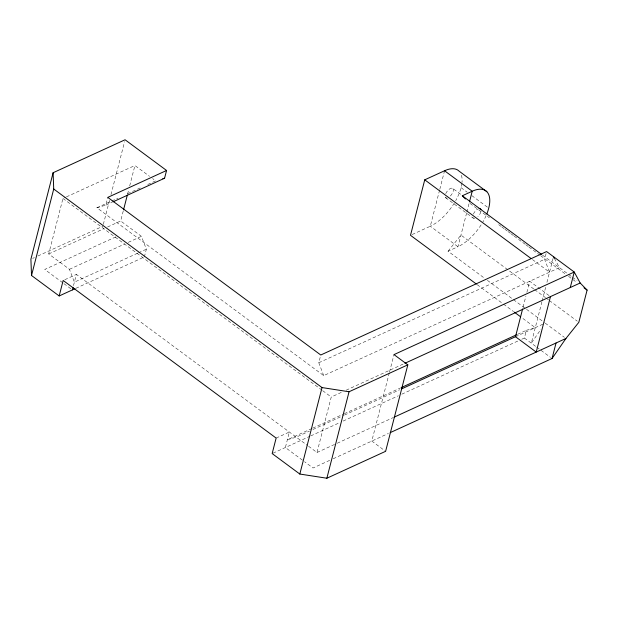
<?xml version="1.0" encoding="UTF-8"?>
<svg xmlns="http://www.w3.org/2000/svg" width="618" height="618" viewBox="0 0 618 618"><rect width="100%" height="100%" fill="white"/><g stroke="black" fill="none" stroke-linecap="round" stroke-linejoin="round"><path stroke-width="0.46" stroke-dasharray="3.09 2.32" d="M137.575 253.218L74.376 282.163L69.455 269.301L48.706 253.944L62.951 198.471L65.585 197.266M73.496 285.609L76.369 274.415L307.787 445.678M554.423 258.37L559.437 267.64L323.716 375.62L96.902 207.772L105.809 205.137L107.795 197.389M103.345 224.38L109.556 200.209M110.985 194.631L124.597 141.63M107.517 227.015L120.68 220.981L123.291 210.808M127.563 194.168L128.753 189.541M129.703 185.84L134.925 165.5L149.525 176.308M144.357 256.949L146.35 249.201L141.422 236.331L120.68 220.981M323.716 375.62L318.788 362.751L320.557 355.868M308.552 446.242L317.003 452.5L331.248 397.019L342.65 391.797M389.301 372.878L371.797 441.074L385.624 451.31M389.541 371.951L393.998 354.608M439.568 190.174L430.306 226.234L411.364 234.917M439.807 189.255L444.551 170.761M466.629 212.978L457.969 246.706L448.065 251.24L484.296 278.054M466.86 212.059L469.224 202.851M523.075 307.146L525.926 296.045M526.876 292.353L529.719 281.252L550.468 296.609M521.77 339.243L524.396 338.038L526.381 330.29L535.288 327.656L521.337 317.335M532.477 259.56L549.533 272.183L544.605 259.313L546.598 251.565M541.932 301.769L531.31 343.152L540.92 329.286M542.171 300.842L545.733 286.976M546.922 282.349L553.512 256.686M448.065 251.24L460.951 235.087L533.844 289.031M66.466 196.864L134.925 165.5M96.902 207.772L110.939 201.344M111.812 200.943L117.953 198.131M127.602 193.712L141.638 187.285M147.772 184.473L155.666 180.85L152.6 178.579M105.809 205.137L111.951 202.325M32.654 258.409L34.407 257.598M37.922 255.991L102.874 226.242M48.706 253.944L104.002 228.621M115.821 236.879L44.728 269.448L63.167 283.09M69.455 269.301L124.751 243.971M128.258 242.364L141.422 236.331M64.813 279.707L76.369 274.415M138.447 252.816L146.35 249.201M75.898 288.305L143.484 257.351M318.788 362.751L544.605 259.313M346.165 390.19L404.048 363.678M276.138 438.077L289.348 432.028L285.369 447.525L303.809 461.175M311.874 428.544L287.355 439.777L296.261 437.15L309.417 431.125M312.747 428.15L343.392 414.106M344.265 413.712L400.302 388.042M517.629 334.299L526.381 330.29M312.924 429.518L343.616 415.458M344.489 415.057L399.73 389.749M515.482 336.733L543.539 323.878M272.986 453.195L309.881 436.293M310.761 435.899L339.653 422.658M343.152 421.059L398.316 395.79M401.816 394.184L518.263 340.842M317.003 452.5L336.3 443.662M337.181 443.26L393.311 417.544M329.695 460.364L313.025 467.996L304.574 461.739M333.202 458.757L388.421 433.457M461.067 187.671L467.216 192.221M471.828 195.628L488.73 208.142M445.732 193.635A5.863 2.773 -53.5 0 1 452.894 188.513L461.345 194.77M542.473 255.095L567.888 273.898M568.653 274.469L571.727 276.74M572.5 277.312L577.104 280.719M470.004 203.422L489.386 217.775M498.695 224.658L501.02 226.381M501.801 226.953L504.126 228.675M504.898 229.247L507.224 230.97M508.004 231.549L510.329 233.264M511.101 233.843L513.427 235.566M514.207 236.138L521.963 241.877M522.735 242.449L525.061 244.172M525.841 244.743L528.166 246.466M528.938 247.038L539.792 255.072M540.572 255.651L565.385 274.013M568.49 276.308L577.019 282.619M445.601 197.652L473.264 218.123M534.624 289.603L545.478 297.637M546.25 298.208L548.583 299.931M549.356 300.51L577.274 321.167M487.378 280.34L544.419 322.55M545.192 323.121L564.396 337.335M477.158 284.643L502.735 303.569M503.508 304.141L513.581 311.596M524.396 338.038L535.914 346.567M536.687 347.138L550.514 357.374M62.951 198.471L321.947 390.136M322.72 390.707L331.248 397.019M63.94 283.662L70.854 288.776M461.461 175.249A34.963 16.547 -53.5 0 1 462.001 182.457M461.916 183.291A34.963 16.547 -53.5 0 1 455.698 200.672M454.338 202.99A34.963 16.547 -53.5 0 1 430.306 226.234L457.969 246.706A34.963 16.547 -53.5 0 0 481.53 224.226M486.08 215.69A34.963 16.547 -53.5 0 1 482.913 221.924M452.894 188.513A5.863 2.773 -53.5 0 1 449.124 197.103M447.069 198.046A5.863 2.773 -53.5 0 1 445.223 196.98M480.874 211.742A5.863 2.773 -53.5 0 1 477.853 216.671M474.732 218.517A5.863 2.773 -53.5 0 1 472.878 217.451M473.388 214.106A5.863 2.773 -53.5 0 1 478.1 208.907"/><path stroke-width="0.93" d="M112.824 201.924L164.573 178.223L166.566 170.475L125.075 139.768L53.102 172.739L30.9 259.212L31.526 275.497L59.181 295.96L75.025 288.706M31.526 275.497L53.727 189.023L53.102 172.739M59.181 295.96L63.16 280.464L276.138 438.077L272.159 453.573L299.823 474.045L326.86 478.232L385.624 451.31L407.826 364.836L393.998 354.608L574.253 272.036L580.178 282.998L587.1 290.081L578.827 322.318L565.933 338.471L552.052 358.51L390.167 432.662M72.391 289.912L73.055 287.331M123.53 209.888L127.331 195.087M299.823 474.045L322.024 387.571L53.727 189.023M326.86 478.232L349.062 391.758L407.826 364.836M486.837 191.696L459.182 171.225A34.963 16.547 -53.5 0 0 444.551 170.761L424.744 179.83L410.499 235.311L476.378 284.064M469.456 201.955L472.214 191.232L444.551 170.761M401.484 388.946L515.482 336.733L522.596 308.992M550.468 296.609L536.223 352.082L515.482 336.733M552.052 358.51L556.03 343.013M570.275 287.532L574.253 272.036L546.598 251.565L320.773 355.002L107.795 197.389L166.566 170.475M465.454 198.988L462.31 195.767L472.214 191.232A34.963 16.547 -53.5 0 1 486.799 213.982M404.921 363.276L580.178 282.998M401.182 387.64L516.748 334.701M394.184 417.142L565.933 338.471M162.789 178.749L164.573 178.223M322.024 387.571L349.062 391.758M462.31 195.767L541.708 254.523M583.995 287.787L587.1 290.081M424.744 179.83L530.932 258.417M514.361 312.175L520.557 316.764M553.512 256.686L554.423 258.37M479.089 208.59A5.863 2.773 -53.5 0 1 480.935 209.656"/></g></svg>
